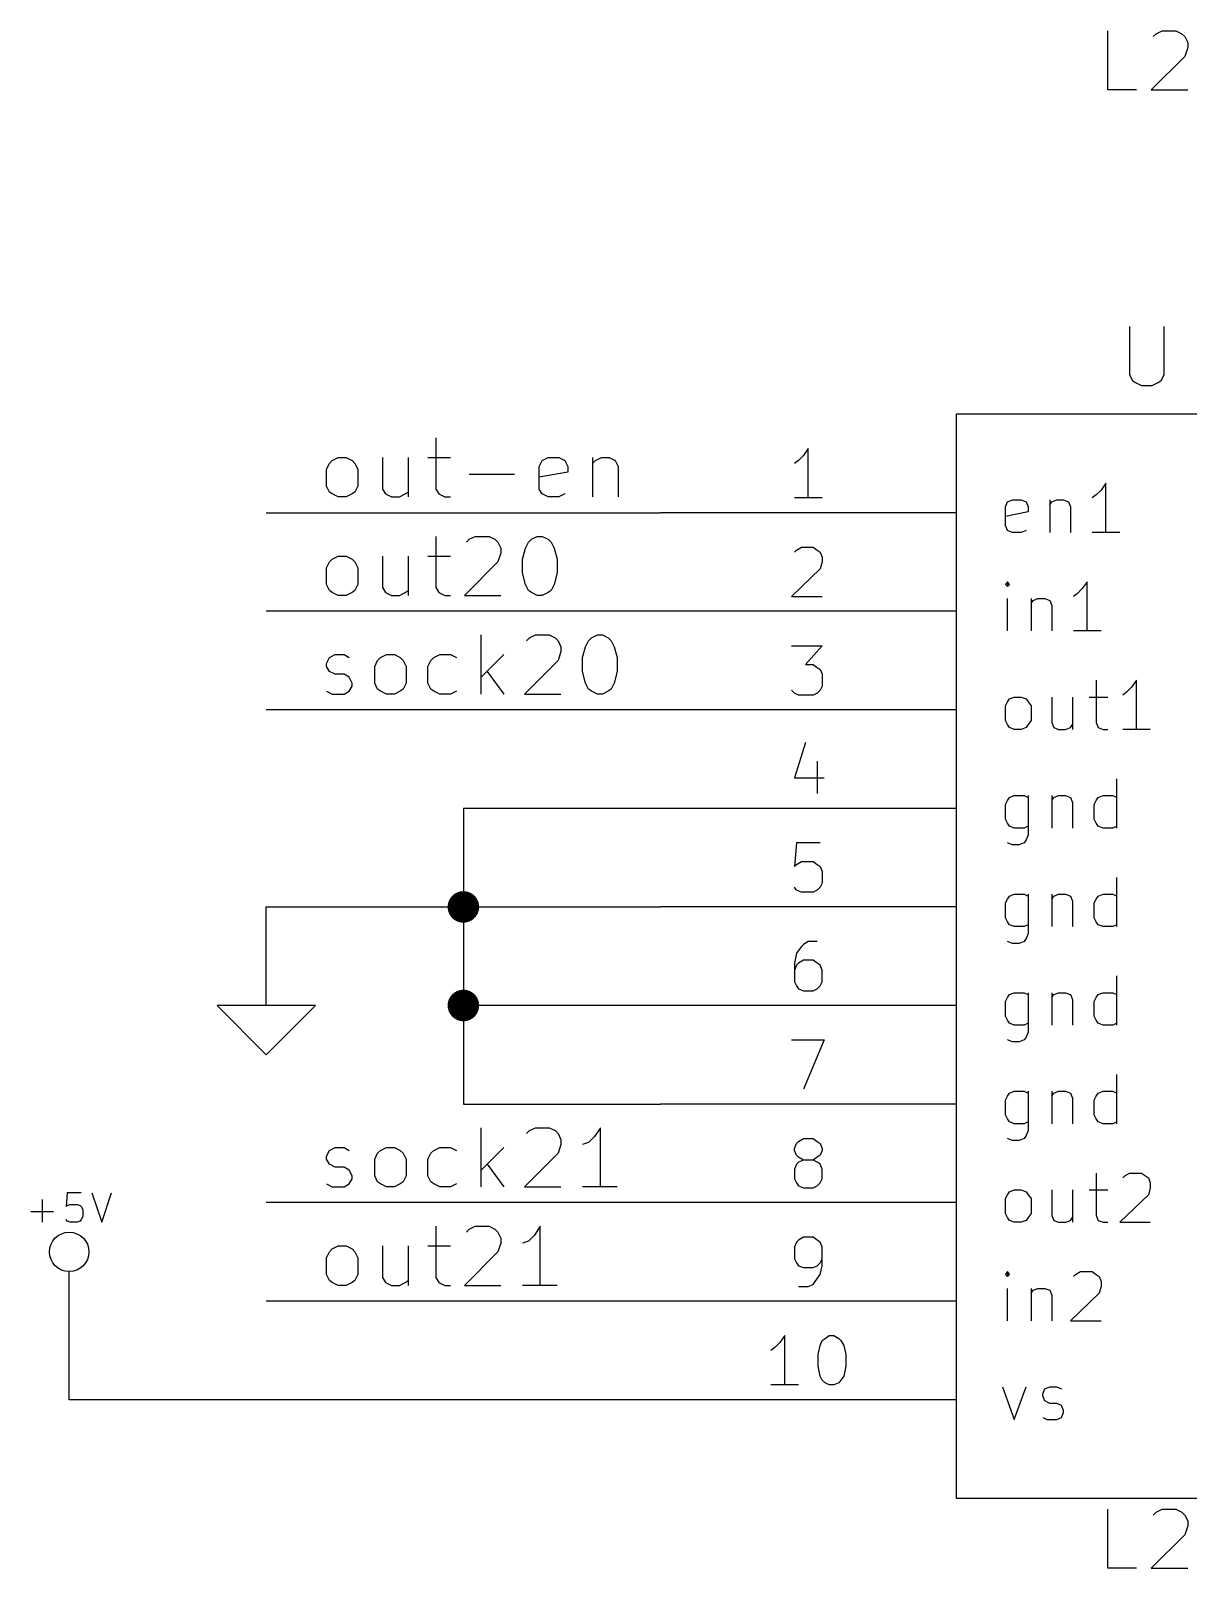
# Model space of a CAD drawing. Extents: x 4000 to 326700, y 4000 to 230000.
# Drawn here: x 204610 to 216355, y 78290 to 93890 of the extents above; entities that cross this region are included whole.
import ezdxf

# ---------------------------------------------------------------- set-up
doc = ezdxf.new("R2010")
doc.units = 0
for name, color, linetype in [('BLACK', 1, 'CONTINUOUS'), ('CYAN', 4, 'CONTINUOUS'), ('GREEN', 3, 'CONTINUOUS'), ('RED', 5, 'CONTINUOUS')]:
    doc.layers.add(name, color=color, linetype=linetype)

msp = doc.modelspace()

# ---------------------------------------------------------------- linework, layer by layer
at = {"layer": 'BLACK'}
for p, q in [((208720, 89760), (208720, 89240)), ((207670, 89530), (207730, 89560)), ((207730, 89560), (207810, 89560)), ((207810, 89560), (207870, 89530)), ((208180, 89560), (208180, 89240)), ((208440, 89560), (208440, 89160)), ((208640, 89560), (208870, 89560)), ((209800, 89530), (209860, 89560)), ((209860, 89560), (209970, 89560)), ((209970, 89560), (210030, 89530)), ((210310, 89560), (210310, 89160)), ((210340, 89530), (210400, 89560)), ((210400, 89560), (210480, 89560)), ((210480, 89560), (210540, 89530)), ((207610, 89440), (207640, 89500)), ((207610, 89270), (207610, 89440)), ((207640, 89500), (207670, 89530)), ((207870, 89530), (207900, 89500)), ((207900, 89500), (207930, 89440)), ((207930, 89440), (207930, 89270)), ((209060, 89390), (209520, 89390)), ((209770, 89470), (209800, 89530)), ((209770, 89240), (209770, 89470)), ((210060, 89410), (209770, 89360)), ((210030, 89530), (210060, 89470)), ((210060, 89470), (210060, 89410)), ((210310, 89500), (210340, 89530)), ((210540, 89530), (210570, 89470)), ((210570, 89470), (210570, 89160)), ((207640, 89210), (207610, 89270)), ((207930, 89270), (207900, 89210)), ((208180, 89240), (208210, 89190)), ((208720, 89240), (208750, 89190)), ((209800, 89190), (209770, 89240)), ((207670, 89190), (207640, 89210)), ((207730, 89160), (207670, 89190)), ((207810, 89160), (207730, 89160)), ((207870, 89190), (207810, 89160)), ((207900, 89210), (207870, 89190)), ((208210, 89190), (208270, 89160)), ((208270, 89160), (208350, 89160)), ((208350, 89160), (208410, 89190)), ((208410, 89190), (208440, 89210)), ((208750, 89190), (208810, 89160)), ((208810, 89160), (208870, 89160)), ((209860, 89160), (209800, 89190)), ((209970, 89160), (209860, 89160)), ((210030, 89190), (209970, 89160)), ((208720, 88760), (208720, 88240)), ((209030, 88700), (209060, 88730)), ((209060, 88730), (209120, 88760)), ((209120, 88760), (209260, 88760)), ((209260, 88760), (209320, 88730)), ((209320, 88730), (209350, 88700)), ((209350, 88700), (209380, 88640)), ((209380, 88640), (209380, 88590)), ((209600, 88530), (209630, 88640)), ((209630, 88640), (209660, 88700)), ((209660, 88700), (209690, 88730)), ((209690, 88730), (209750, 88760)), ((209750, 88760), (209800, 88760)), ((209800, 88760), (209860, 88730)), ((209860, 88730), (209890, 88700)), ((209890, 88700), (209920, 88640)), ((209920, 88640), (209950, 88530)), ((207610, 88440), (207640, 88500)), ((207640, 88500), (207670, 88530)), ((207670, 88530), (207730, 88560)), ((207730, 88560), (207810, 88560)), ((207810, 88560), (207870, 88530)), ((207870, 88530), (207900, 88500)), ((207900, 88500), (207930, 88440)), ((208180, 88560), (208180, 88240)), ((208440, 88560), (208440, 88160)), ((208640, 88560), (208870, 88560)), ((209350, 88500), (209010, 88160)), ((209380, 88590), (209350, 88500)), ((209600, 88390), (209600, 88530)), ((209950, 88530), (209950, 88390)), ((207610, 88270), (207610, 88440)), ((207930, 88440), (207930, 88270)), ((209630, 88270), (209600, 88390)), ((209950, 88390), (209920, 88270)), ((207640, 88210), (207610, 88270)), ((207670, 88190), (207640, 88210)), ((207730, 88160), (207670, 88190)), ((207810, 88160), (207730, 88160)), ((207870, 88190), (207810, 88160)), ((207900, 88210), (207870, 88190)), ((207930, 88270), (207900, 88210)), ((208180, 88240), (208210, 88190)), ((208210, 88190), (208270, 88160)), ((208270, 88160), (208350, 88160)), ((208350, 88160), (208410, 88190)), ((208410, 88190), (208440, 88210)), ((208720, 88240), (208750, 88190)), ((208750, 88190), (208810, 88160)), ((208810, 88160), (208870, 88160)), ((209010, 88160), (209380, 88160)), ((209660, 88210), (209630, 88270)), ((209690, 88190), (209660, 88210)), ((209750, 88160), (209690, 88190)), ((209800, 88160), (209750, 88160)), ((209860, 88190), (209800, 88160)), ((209890, 88210), (209860, 88190)), ((209920, 88270), (209890, 88210)), ((209180, 87160), (209180, 87760)), ((209640, 87700), (209670, 87730)), ((209670, 87730), (209730, 87760)), ((209730, 87760), (209870, 87760)), ((209870, 87760), (209930, 87730)), ((209930, 87730), (209960, 87700)), ((209960, 87700), (209990, 87640)), ((210240, 87640), (210270, 87700)), ((210270, 87700), (210300, 87730)), ((210300, 87730), (210360, 87760)), ((210360, 87760), (210410, 87760)), ((210410, 87760), (210470, 87730)), ((210470, 87730), (210500, 87700)), ((210500, 87700), (210530, 87640)), ((207610, 87470), (207640, 87530)), ((207640, 87530), (207700, 87560)), ((207700, 87560), (207790, 87560)), ((207790, 87560), (207840, 87530)), ((208130, 87500), (208160, 87530)), ((208160, 87530), (208220, 87560)), ((208220, 87560), (208300, 87560)), ((208300, 87560), (208360, 87530)), ((208360, 87530), (208390, 87500)), ((208670, 87500), (208700, 87530)), ((208700, 87530), (208760, 87560)), ((208760, 87560), (208870, 87560)), ((208870, 87560), (208930, 87530)), ((209410, 87560), (209180, 87330)), ((209990, 87590), (209960, 87500)), ((209990, 87640), (209990, 87590)), ((210210, 87530), (210240, 87640)), ((210210, 87390), (210210, 87530)), ((210530, 87640), (210560, 87530)), ((210560, 87530), (210560, 87390)), ((207610, 87440), (207610, 87470)), ((207640, 87390), (207610, 87440)), ((207700, 87360), (207640, 87390)), ((207790, 87360), (207700, 87360)), ((207840, 87330), (207790, 87360)), ((208100, 87440), (208130, 87500)), ((208100, 87270), (208100, 87440)), ((208390, 87500), (208420, 87440)), ((208420, 87440), (208420, 87270)), ((208640, 87440), (208670, 87500)), ((208640, 87270), (208640, 87440)), ((209240, 87390), (209410, 87160)), ((209960, 87500), (209620, 87160)), ((210240, 87270), (210210, 87390)), ((210560, 87390), (210530, 87270)), ((207870, 87270), (207840, 87330)), ((207840, 87190), (207870, 87240)), ((207870, 87240), (207870, 87270)), ((208130, 87210), (208100, 87270)), ((208160, 87190), (208130, 87210)), ((208390, 87210), (208360, 87190)), ((208420, 87270), (208390, 87210)), ((208670, 87210), (208640, 87270)), ((208700, 87190), (208670, 87210)), ((210270, 87210), (210240, 87270)), ((210300, 87190), (210270, 87210)), ((210500, 87210), (210470, 87190)), ((210530, 87270), (210500, 87210)), ((207610, 87190), (207670, 87160)), ((207670, 87160), (207790, 87160)), ((207790, 87160), (207840, 87190)), ((208220, 87160), (208160, 87190)), ((208300, 87160), (208220, 87160)), ((208360, 87190), (208300, 87160)), ((208760, 87160), (208700, 87190)), ((208870, 87160), (208760, 87160)), ((208930, 87190), (208870, 87160)), ((209620, 87160), (209990, 87160)), ((210360, 87160), (210300, 87190)), ((210410, 87160), (210360, 87160)), ((210470, 87190), (210410, 87160)), ((209180, 82160), (209180, 82760)), ((209640, 82700), (209670, 82730)), ((209670, 82730), (209730, 82760)), ((209730, 82760), (209870, 82760)), ((209870, 82760), (209930, 82730)), ((209930, 82730), (209960, 82700)), ((209960, 82700), (209990, 82640)), ((210390, 82760), (210330, 82670)), ((210390, 82160), (210390, 82760)), ((207610, 82470), (207640, 82530)), ((207640, 82530), (207700, 82560)), ((207700, 82560), (207790, 82560)), ((207790, 82560), (207840, 82530)), ((208130, 82500), (208160, 82530)), ((208160, 82530), (208220, 82560)), ((208220, 82560), (208300, 82560)), ((208300, 82560), (208360, 82530)), ((208360, 82530), (208390, 82500)), ((208670, 82500), (208700, 82530)), ((208700, 82530), (208760, 82560)), ((208760, 82560), (208870, 82560)), ((208870, 82560), (208930, 82530)), ((209410, 82560), (209180, 82330)), ((209990, 82590), (209960, 82500)), ((209990, 82640), (209990, 82590)), ((210270, 82610), (210210, 82590)), ((210330, 82670), (210270, 82610)), ((207610, 82440), (207610, 82470)), ((207640, 82390), (207610, 82440)), ((207700, 82360), (207640, 82390)), ((208100, 82440), (208130, 82500)), ((208100, 82270), (208100, 82440)), ((208390, 82500), (208420, 82440)), ((208420, 82440), (208420, 82270)), ((208640, 82440), (208670, 82500)), ((208640, 82270), (208640, 82440)), ((209240, 82390), (209410, 82160)), ((209960, 82500), (209620, 82160)), ((207790, 82360), (207700, 82360)), ((207840, 82330), (207790, 82360)), ((207870, 82270), (207840, 82330)), ((207840, 82190), (207870, 82240)), ((207870, 82240), (207870, 82270)), ((208130, 82210), (208100, 82270)), ((208420, 82270), (208390, 82210)), ((208670, 82210), (208640, 82270)), ((207610, 82190), (207670, 82160)), ((207670, 82160), (207790, 82160)), ((207790, 82160), (207840, 82190)), ((208160, 82190), (208130, 82210)), ((208220, 82160), (208160, 82190)), ((208300, 82160), (208220, 82160)), ((208360, 82190), (208300, 82160)), ((208390, 82210), (208360, 82190)), ((208700, 82190), (208670, 82210)), ((208760, 82160), (208700, 82190)), ((208870, 82160), (208760, 82160)), ((208930, 82190), (208870, 82160)), ((209620, 82160), (209990, 82160)), ((210560, 82160), (210210, 82160)), ((208720, 81760), (208720, 81240)), ((209060, 81730), (209120, 81760)), ((209120, 81760), (209260, 81760)), ((209260, 81760), (209320, 81730)), ((209780, 81760), (209720, 81670)), ((209780, 81160), (209780, 81760)), ((209030, 81700), (209060, 81730)), ((209320, 81730), (209350, 81700)), ((209350, 81700), (209380, 81640)), ((209380, 81590), (209350, 81500)), ((209380, 81640), (209380, 81590)), ((209660, 81610), (209600, 81590)), ((209720, 81670), (209660, 81610)), ((207610, 81440), (207640, 81500)), ((207610, 81270), (207610, 81440)), ((207640, 81500), (207670, 81530)), ((207670, 81530), (207730, 81560)), ((207730, 81560), (207810, 81560)), ((207810, 81560), (207870, 81530)), ((207870, 81530), (207900, 81500)), ((207900, 81500), (207930, 81440)), ((207930, 81440), (207930, 81270)), ((208180, 81560), (208180, 81240)), ((208440, 81560), (208440, 81160)), ((208640, 81560), (208870, 81560)), ((209350, 81500), (209010, 81160)), ((207640, 81210), (207610, 81270)), ((207670, 81190), (207640, 81210)), ((207730, 81160), (207670, 81190)), ((207810, 81160), (207730, 81160)), ((207870, 81190), (207810, 81160)), ((207900, 81210), (207870, 81190)), ((207930, 81270), (207900, 81210)), ((208180, 81240), (208210, 81190)), ((208210, 81190), (208270, 81160)), ((208270, 81160), (208350, 81160)), ((208350, 81160), (208410, 81190)), ((208410, 81190), (208440, 81210)), ((208720, 81240), (208750, 81190)), ((208750, 81190), (208810, 81160)), ((208810, 81160), (208870, 81160)), ((209010, 81160), (209380, 81160)), ((209950, 81160), (209600, 81160))]:
    msp.add_line(p, q, dxfattribs=at)
at = {"layer": 'CYAN'}
for p, q in [((215540, 93290), (215540, 93890)), ((216000, 93830), (216030, 93860)), ((216030, 93860), (216090, 93890)), ((216090, 93890), (216230, 93890)), ((216230, 93890), (216290, 93860)), ((216290, 93860), (216320, 93830)), ((216320, 93830), (216350, 93770)), ((216350, 93770), (216350, 93720)), ((216320, 93630), (215980, 93290)), ((216350, 93720), (216320, 93630)), ((215830, 93290), (215540, 93290)), ((215980, 93290), (216350, 93290)), ((215760, 90890), (215760, 90400)), ((216110, 90400), (216110, 90890)), ((215760, 90400), (215790, 90340)), ((215790, 90340), (215820, 90320)), ((216050, 90320), (216080, 90340)), ((216080, 90340), (216110, 90400)), ((215820, 90320), (215880, 90290)), ((215880, 90290), (215990, 90290)), ((215990, 90290), (216050, 90320)), ((215520, 89300), (215470, 89230)), ((215520, 88800), (215520, 89300)), ((214500, 89060), (214520, 89110)), ((214520, 89110), (214570, 89130)), ((214570, 89130), (214660, 89130)), ((214660, 89130), (214710, 89110)), ((214710, 89110), (214730, 89060)), ((214950, 89130), (214950, 88800)), ((214950, 89080), (214970, 89110)), ((214970, 89110), (215020, 89130)), ((215020, 89130), (215090, 89130)), ((215090, 89130), (215140, 89110)), ((215140, 89110), (215160, 89060)), ((215420, 89180), (215380, 89150)), ((215470, 89230), (215420, 89180)), ((214500, 88870), (214500, 89060)), ((214730, 89010), (214500, 88960)), ((214730, 89060), (214730, 89010)), ((215160, 89060), (215160, 88800)), ((214520, 88820), (214500, 88870)), ((214570, 88800), (214520, 88820)), ((214660, 88800), (214570, 88800)), ((214710, 88820), (214660, 88800)), ((215660, 88800), (215380, 88800)), ((214520, 88300), (214500, 88270)), ((214540, 88270), (214520, 88300)), ((214520, 88300), (214520, 88250)), ((215330, 88300), (215280, 88230)), ((215330, 87800), (215330, 88300)), ((214500, 88270), (214520, 88250)), ((214520, 88250), (214540, 88270)), ((215230, 88180), (215190, 88150)), ((215280, 88230), (215230, 88180)), ((214520, 87800), (214520, 88130)), ((214760, 88130), (214760, 87800)), ((214760, 88080), (214780, 88110)), ((214780, 88110), (214830, 88130)), ((214830, 88130), (214900, 88130)), ((214900, 88130), (214950, 88110)), ((214950, 88110), (214970, 88060)), ((214970, 88060), (214970, 87800)), ((215470, 87800), (215190, 87800)), ((215420, 87300), (215420, 86870)), ((215780, 87230), (215730, 87180)), ((215830, 87300), (215780, 87230)), ((215830, 86800), (215830, 87300)), ((214500, 87040), (214520, 87080)), ((214520, 87080), (214540, 87110)), ((214540, 87110), (214590, 87130)), ((214590, 87130), (214660, 87130)), ((214660, 87130), (214710, 87110)), ((214710, 87110), (214730, 87080)), ((214730, 87080), (214760, 87040)), ((214970, 87130), (214970, 86870)), ((215180, 87130), (215180, 86800)), ((215350, 87130), (215540, 87130)), ((215730, 87180), (215690, 87150)), ((214500, 86890), (214500, 87040)), ((214760, 87040), (214760, 86890)), ((214520, 86850), (214500, 86890)), ((214540, 86820), (214520, 86850)), ((214590, 86800), (214540, 86820)), ((214660, 86800), (214590, 86800)), ((214710, 86820), (214660, 86800)), ((214730, 86850), (214710, 86820)), ((214760, 86890), (214730, 86850)), ((214970, 86870), (214990, 86820)), ((214990, 86820), (215040, 86800)), ((215040, 86800), (215110, 86800)), ((215110, 86800), (215160, 86820)), ((215160, 86820), (215180, 86850)), ((215420, 86870), (215440, 86820)), ((215440, 86820), (215490, 86800)), ((215490, 86800), (215540, 86800)), ((215970, 86800), (215690, 86800)), ((215630, 85800), (215630, 86300)), ((214540, 86110), (214590, 86130)), ((214590, 86130), (214690, 86130)), ((214690, 86130), (214730, 86110)), ((214730, 86130), (214730, 85730)), ((214970, 86130), (214970, 85800)), ((214990, 86110), (215040, 86130)), ((215040, 86130), (215110, 86130)), ((215110, 86130), (215160, 86110)), ((215440, 86110), (215490, 86130)), ((215490, 86130), (215590, 86130)), ((215590, 86130), (215630, 86110)), ((214500, 86040), (214520, 86080)), ((214500, 85890), (214500, 86040)), ((214520, 86080), (214540, 86110)), ((214970, 86080), (214990, 86110)), ((215160, 86110), (215180, 86060)), ((215180, 86060), (215180, 85800)), ((215400, 86040), (215420, 86080)), ((215400, 85890), (215400, 86040)), ((215420, 86080), (215440, 86110)), ((214520, 85850), (214500, 85890)), ((214540, 85820), (214520, 85850)), ((214590, 85800), (214540, 85820)), ((214690, 85800), (214590, 85800)), ((214730, 85820), (214690, 85800)), ((215420, 85850), (215400, 85890)), ((215440, 85820), (215420, 85850)), ((215490, 85800), (215440, 85820)), ((215590, 85800), (215490, 85800)), ((215630, 85820), (215590, 85800)), ((214570, 85630), (214520, 85650)), ((214690, 85650), (214640, 85630)), ((214710, 85680), (214690, 85650)), ((214730, 85730), (214710, 85680)), ((214640, 85630), (214570, 85630)), ((215630, 84800), (215630, 85300)), ((214500, 85040), (214520, 85080)), ((214500, 84890), (214500, 85040)), ((214520, 85080), (214540, 85110)), ((214540, 85110), (214590, 85130)), ((214590, 85130), (214690, 85130)), ((214690, 85130), (214730, 85110)), ((214730, 85130), (214730, 84730)), ((214970, 85130), (214970, 84800)), ((214970, 85080), (214990, 85110)), ((214990, 85110), (215040, 85130)), ((215040, 85130), (215110, 85130)), ((215110, 85130), (215160, 85110)), ((215160, 85110), (215180, 85060)), ((215180, 85060), (215180, 84800)), ((215400, 85040), (215420, 85080)), ((215400, 84890), (215400, 85040)), ((215420, 85080), (215440, 85110)), ((215440, 85110), (215490, 85130)), ((215490, 85130), (215590, 85130)), ((215590, 85130), (215630, 85110)), ((214520, 84850), (214500, 84890)), ((215420, 84850), (215400, 84890)), ((214540, 84820), (214520, 84850)), ((214590, 84800), (214540, 84820)), ((214690, 84800), (214590, 84800)), ((214730, 84820), (214690, 84800)), ((214730, 84730), (214710, 84680)), ((215440, 84820), (215420, 84850)), ((215490, 84800), (215440, 84820)), ((215590, 84800), (215490, 84800)), ((215630, 84820), (215590, 84800)), ((214570, 84630), (214520, 84650)), ((214640, 84630), (214570, 84630)), ((214690, 84650), (214640, 84630)), ((214710, 84680), (214690, 84650)), ((215630, 83800), (215630, 84300)), ((214520, 84080), (214540, 84110)), ((214540, 84110), (214590, 84130)), ((214590, 84130), (214690, 84130)), ((214690, 84130), (214730, 84110)), ((214730, 84130), (214730, 83730)), ((214970, 84130), (214970, 83800)), ((214970, 84080), (214990, 84110)), ((214990, 84110), (215040, 84130)), ((215040, 84130), (215110, 84130)), ((215110, 84130), (215160, 84110)), ((215160, 84110), (215180, 84060)), ((215420, 84080), (215440, 84110)), ((215440, 84110), (215490, 84130)), ((215490, 84130), (215590, 84130)), ((215590, 84130), (215630, 84110)), ((214500, 84040), (214520, 84080)), ((214500, 83890), (214500, 84040)), ((215180, 84060), (215180, 83800)), ((215400, 84040), (215420, 84080)), ((215400, 83890), (215400, 84040)), ((214520, 83850), (214500, 83890)), ((214540, 83820), (214520, 83850)), ((214590, 83800), (214540, 83820)), ((214690, 83800), (214590, 83800)), ((214730, 83820), (214690, 83800)), ((215420, 83850), (215400, 83890)), ((215440, 83820), (215420, 83850)), ((215490, 83800), (215440, 83820)), ((215590, 83800), (215490, 83800)), ((215630, 83820), (215590, 83800)), ((214570, 83630), (214520, 83650)), ((214640, 83630), (214570, 83630)), ((214690, 83650), (214640, 83630)), ((214710, 83680), (214690, 83650)), ((214730, 83730), (214710, 83680)), ((215630, 82800), (215630, 83300)), ((214500, 83040), (214520, 83080)), ((214500, 82890), (214500, 83040)), ((214520, 83080), (214540, 83110)), ((214540, 83110), (214590, 83130)), ((214590, 83130), (214690, 83130)), ((214690, 83130), (214730, 83110)), ((214730, 83130), (214730, 82730)), ((214970, 83130), (214970, 82800)), ((214970, 83080), (214990, 83110)), ((214990, 83110), (215040, 83130)), ((215040, 83130), (215110, 83130)), ((215110, 83130), (215160, 83110)), ((215160, 83110), (215180, 83060)), ((215180, 83060), (215180, 82800)), ((215400, 83040), (215420, 83080)), ((215400, 82890), (215400, 83040)), ((215420, 83080), (215440, 83110)), ((215440, 83110), (215490, 83130)), ((215490, 83130), (215590, 83130)), ((215590, 83130), (215630, 83110)), ((214520, 82850), (214500, 82890)), ((214540, 82820), (214520, 82850)), ((215420, 82850), (215400, 82890)), ((215440, 82820), (215420, 82850)), ((214590, 82800), (214540, 82820)), ((214690, 82800), (214590, 82800)), ((214730, 82820), (214690, 82800)), ((214710, 82680), (214690, 82650)), ((214730, 82730), (214710, 82680)), ((215490, 82800), (215440, 82820)), ((215590, 82800), (215490, 82800)), ((215630, 82820), (215590, 82800)), ((214570, 82630), (214520, 82650)), ((214640, 82630), (214570, 82630)), ((214690, 82650), (214640, 82630)), ((215420, 82300), (215420, 81870)), ((215690, 82250), (215710, 82270)), ((215710, 82270), (215760, 82300)), ((215760, 82300), (215880, 82300)), ((215880, 82300), (215920, 82270)), ((215920, 82270), (215950, 82250)), ((215950, 82250), (215970, 82200)), ((204980, 82100), (204970, 81960)), ((205120, 82100), (204980, 82100)), ((205230, 82100), (205330, 81800)), ((205330, 81800), (205430, 82100)), ((214500, 82040), (214520, 82080)), ((214520, 82080), (214540, 82110)), ((214540, 82110), (214590, 82130)), ((214590, 82130), (214660, 82130)), ((214660, 82130), (214710, 82110)), ((214710, 82110), (214730, 82080)), ((214730, 82080), (214760, 82040)), ((214970, 82130), (214970, 81870)), ((215180, 82130), (215180, 81800)), ((215350, 82130), (215540, 82130)), ((215950, 82080), (215660, 81800)), ((215970, 82150), (215950, 82080)), ((215970, 82200), (215970, 82150)), ((204610, 81910), (204840, 81910)), ((204730, 81800), (204730, 82030)), ((204970, 81960), (204980, 81970)), ((204980, 81970), (205010, 81980)), ((205010, 81980), (205080, 81980)), ((205080, 81980), (205110, 81970)), ((205110, 81970), (205120, 81960)), ((205120, 81960), (205140, 81930)), ((205140, 81930), (205140, 81860)), ((214500, 81890), (214500, 82040)), ((214760, 82040), (214760, 81890)), ((204980, 81810), (204970, 81830)), ((205010, 81800), (204980, 81810)), ((205080, 81800), (205010, 81800)), ((205110, 81810), (205080, 81800)), ((205120, 81830), (205110, 81810)), ((205140, 81860), (205120, 81830)), ((214520, 81850), (214500, 81890)), ((214540, 81820), (214520, 81850)), ((214590, 81800), (214540, 81820)), ((214660, 81800), (214590, 81800)), ((214710, 81820), (214660, 81800)), ((214730, 81850), (214710, 81820)), ((214760, 81890), (214730, 81850)), ((214970, 81870), (214990, 81820)), ((214990, 81820), (215040, 81800)), ((215040, 81800), (215110, 81800)), ((215110, 81800), (215160, 81820)), ((215160, 81820), (215180, 81850)), ((215420, 81870), (215440, 81820)), ((215440, 81820), (215490, 81800)), ((215490, 81800), (215540, 81800)), ((215660, 81800), (215970, 81800)), ((214520, 81300), (214500, 81270)), ((214540, 81270), (214520, 81300)), ((214520, 81300), (214520, 81250)), ((215210, 81270), (215260, 81300)), ((215260, 81300), (215380, 81300)), ((215380, 81300), (215420, 81270)), ((214500, 81270), (214520, 81250)), ((214520, 81250), (214540, 81270)), ((214520, 80800), (214520, 81130)), ((214760, 81130), (214760, 80800)), ((214780, 81110), (214830, 81130)), ((214830, 81130), (214900, 81130)), ((214900, 81130), (214950, 81110)), ((215190, 81250), (215210, 81270)), ((215420, 81270), (215450, 81250)), ((215450, 81250), (215470, 81200)), ((215470, 81150), (215450, 81080)), ((215470, 81200), (215470, 81150)), ((214760, 81080), (214780, 81110)), ((214950, 81110), (214970, 81060)), ((214970, 81060), (214970, 80800)), ((215450, 81080), (215160, 80800)), ((215160, 80800), (215470, 80800)), ((214470, 80130), (214590, 79800)), ((214590, 79800), (214710, 80130)), ((214880, 80060), (214900, 80110)), ((214880, 80040), (214880, 80060)), ((214900, 79990), (214880, 80040)), ((214900, 80110), (214950, 80130)), ((214950, 80130), (215020, 80130)), ((215020, 80130), (215070, 80110)), ((214950, 79960), (214900, 79990)), ((215020, 79960), (214950, 79960)), ((215070, 79940), (215020, 79960)), ((215090, 79890), (215070, 79940)), ((215090, 79870), (215090, 79890)), ((214880, 79820), (214920, 79800)), ((214920, 79800), (215020, 79800)), ((215020, 79800), (215070, 79820)), ((215070, 79820), (215090, 79870)), ((215540, 78290), (215540, 78890)), ((216000, 78830), (216030, 78860)), ((216030, 78860), (216090, 78890)), ((216090, 78890), (216230, 78890)), ((216230, 78890), (216290, 78860)), ((216290, 78860), (216320, 78830)), ((216320, 78830), (216350, 78770)), ((216320, 78630), (215980, 78290)), ((216350, 78720), (216320, 78630)), ((216350, 78770), (216350, 78720)), ((215830, 78290), (215540, 78290)), ((215980, 78290), (216350, 78290))]:
    msp.add_line(p, q, dxfattribs=at)
at = {"layer": 'GREEN'}
for p, q in [((207000, 89000), (211000, 89000)), ((211000, 88000), (207000, 88000)), ((211000, 87000), (207000, 87000)), ((211000, 86000), (209000, 86000)), ((209000, 86000), (209000, 83000)), ((207000, 84000), (207000, 85000)), ((207000, 85000), (211000, 85000)), ((211000, 84000), (209000, 84000)), ((209000, 83000), (211000, 83000)), ((211000, 82000), (207000, 82000)), ((205000, 80000), (205000, 81000)), ((211000, 81000), (207000, 81000)), ((211000, 80000), (205000, 80000))]:
    msp.add_line(p, q, dxfattribs=at)
at = {"layer": 'GREEN', "const_width": 160}
for points in [[(208920, 85000, 1), (209080, 85000, 1)], [(208920, 84000, 1), (209080, 84000, 1)]]:
    msp.add_lwpolyline(points, format="xyb", close=True, dxfattribs=at)
at = {"layer": 'RED'}
for p, q in [((214000, 90000), (214000, 79000)), ((219000, 90000), (214000, 90000)), ((212450, 89580), (212400, 89530)), ((212500, 89650), (212450, 89580)), ((212500, 89150), (212500, 89650)), ((212400, 89530), (212360, 89500)), ((212640, 89150), (212360, 89150)), ((214000, 89000), (211000, 89000)), ((212360, 88600), (212380, 88620)), ((212380, 88620), (212430, 88650)), ((212430, 88650), (212550, 88650)), ((212550, 88650), (212590, 88620)), ((212590, 88620), (212620, 88600)), ((212620, 88600), (212640, 88550)), ((212640, 88500), (212620, 88430)), ((212640, 88550), (212640, 88500)), ((212620, 88430), (212330, 88150)), ((212330, 88150), (212640, 88150)), ((214000, 88000), (211000, 88000)), ((212330, 87650), (212640, 87650)), ((212640, 87650), (212470, 87460)), ((212470, 87460), (212550, 87460)), ((212550, 87460), (212590, 87430)), ((212590, 87430), (212620, 87410)), ((212620, 87410), (212640, 87360)), ((212640, 87360), (212640, 87240)), ((212640, 87240), (212620, 87200)), ((212360, 87170), (212330, 87200)), ((212400, 87150), (212360, 87170)), ((212550, 87150), (212400, 87150)), ((212590, 87170), (212550, 87150)), ((212620, 87200), (212590, 87170)), ((214000, 87000), (211000, 87000)), ((212470, 86670), (212360, 86310)), ((212590, 86480), (212590, 86150)), ((212360, 86310), (212660, 86310)), ((214000, 86000), (211000, 86000)), ((212380, 85650), (212360, 85410)), ((212620, 85650), (212380, 85650)), ((212360, 85410), (212380, 85430)), ((212380, 85430), (212430, 85460)), ((212430, 85460), (212550, 85460)), ((212550, 85460), (212590, 85430)), ((212590, 85430), (212620, 85410)), ((212620, 85410), (212640, 85360)), ((212640, 85360), (212640, 85240)), ((212380, 85170), (212360, 85200)), ((212620, 85200), (212590, 85170)), ((212640, 85240), (212620, 85200)), ((212430, 85150), (212380, 85170)), ((212550, 85150), (212430, 85150)), ((212590, 85170), (212550, 85150)), ((214000, 85000), (211000, 85000)), ((212430, 84600), (212380, 84530)), ((212450, 84620), (212430, 84600)), ((212500, 84650), (212450, 84620)), ((212590, 84650), (212500, 84650)), ((212380, 84530), (212360, 84430)), ((212360, 84430), (212360, 84240)), ((212380, 84410), (212360, 84360)), ((212400, 84430), (212380, 84410)), ((212450, 84460), (212400, 84430)), ((212550, 84460), (212450, 84460)), ((212590, 84430), (212550, 84460)), ((212620, 84410), (212590, 84430)), ((212640, 84360), (212620, 84410)), ((212360, 84240), (212380, 84200)), ((212620, 84200), (212640, 84240)), ((212640, 84240), (212640, 84360)), ((212380, 84200), (212400, 84170)), ((212400, 84170), (212450, 84150)), ((212450, 84150), (212550, 84150)), ((212550, 84150), (212590, 84170)), ((212590, 84170), (212620, 84200)), ((206500, 84000), (207000, 83500)), ((207500, 84000), (206500, 84000)), ((207000, 83500), (207500, 84000)), ((214000, 84000), (211000, 84000)), ((212330, 83650), (212660, 83650)), ((212660, 83650), (212450, 83150)), ((214000, 83000), (211000, 83000)), ((212360, 82550), (212380, 82600)), ((212360, 82530), (212360, 82550)), ((212380, 82480), (212360, 82530)), ((212380, 82600), (212400, 82620)), ((212400, 82620), (212450, 82650)), ((212450, 82650), (212550, 82650)), ((212550, 82650), (212590, 82620)), ((212590, 82620), (212620, 82600)), ((212620, 82600), (212640, 82550)), ((212640, 82530), (212620, 82480)), ((212640, 82550), (212640, 82530)), ((212380, 82390), (212360, 82340)), ((212400, 82460), (212380, 82480)), ((212400, 82410), (212380, 82390)), ((212450, 82430), (212400, 82460)), ((212450, 82430), (212400, 82410)), ((212550, 82430), (212450, 82430)), ((212590, 82460), (212550, 82430)), ((212590, 82410), (212550, 82430)), ((212620, 82480), (212590, 82460)), ((212620, 82390), (212590, 82410)), ((212640, 82340), (212620, 82390)), ((212360, 82340), (212360, 82240)), ((212360, 82240), (212380, 82200)), ((212620, 82200), (212640, 82240)), ((212640, 82240), (212640, 82340)), ((212380, 82200), (212400, 82170)), ((212400, 82170), (212450, 82150)), ((212450, 82150), (212550, 82150)), ((212550, 82150), (212590, 82170)), ((212590, 82170), (212620, 82200)), ((214000, 82000), (211000, 82000)), ((212380, 81600), (212360, 81550)), ((212400, 81620), (212380, 81600)), ((212450, 81650), (212400, 81620)), ((212550, 81650), (212450, 81650)), ((212590, 81620), (212550, 81650)), ((212620, 81600), (212590, 81620)), ((212640, 81550), (212620, 81600)), ((212360, 81550), (212360, 81430)), ((212640, 81360), (212640, 81550)), ((205000, 81000), (205000, 81300)), ((212360, 81430), (212380, 81390)), ((212380, 81390), (212400, 81360)), ((212400, 81360), (212450, 81340)), ((212450, 81340), (212550, 81340)), ((212550, 81340), (212590, 81360)), ((212590, 81360), (212620, 81390)), ((212620, 81390), (212640, 81430)), ((212620, 81270), (212640, 81360)), ((212400, 81150), (212500, 81150)), ((212500, 81150), (212550, 81170)), ((212550, 81170), (212570, 81200)), ((212570, 81200), (212620, 81270)), ((214000, 81000), (211000, 81000)), ((212160, 80530), (212120, 80500)), ((212210, 80580), (212160, 80530)), ((212260, 80650), (212210, 80580)), ((212260, 80150), (212260, 80650)), ((212600, 80460), (212620, 80550)), ((212620, 80550), (212640, 80600)), ((212640, 80600), (212670, 80620)), ((212670, 80620), (212710, 80650)), ((212710, 80650), (212760, 80650)), ((212760, 80650), (212810, 80620)), ((212810, 80620), (212830, 80600)), ((212830, 80600), (212860, 80550)), ((212860, 80550), (212880, 80460)), ((212600, 80340), (212600, 80460)), ((212620, 80240), (212600, 80340)), ((212880, 80340), (212860, 80240)), ((212880, 80460), (212880, 80340)), ((212640, 80200), (212620, 80240)), ((212670, 80170), (212640, 80200)), ((212830, 80200), (212810, 80170)), ((212860, 80240), (212830, 80200)), ((212400, 80150), (212120, 80150)), ((212710, 80150), (212670, 80170)), ((212760, 80150), (212710, 80150)), ((212810, 80170), (212760, 80150)), ((214000, 80000), (211000, 80000)), ((214000, 79000), (219000, 79000))]:
    msp.add_line(p, q, dxfattribs=at)
msp.add_circle((205000, 81500), 200, dxfattribs=at)

doc.saveas('drawing.dxf')
